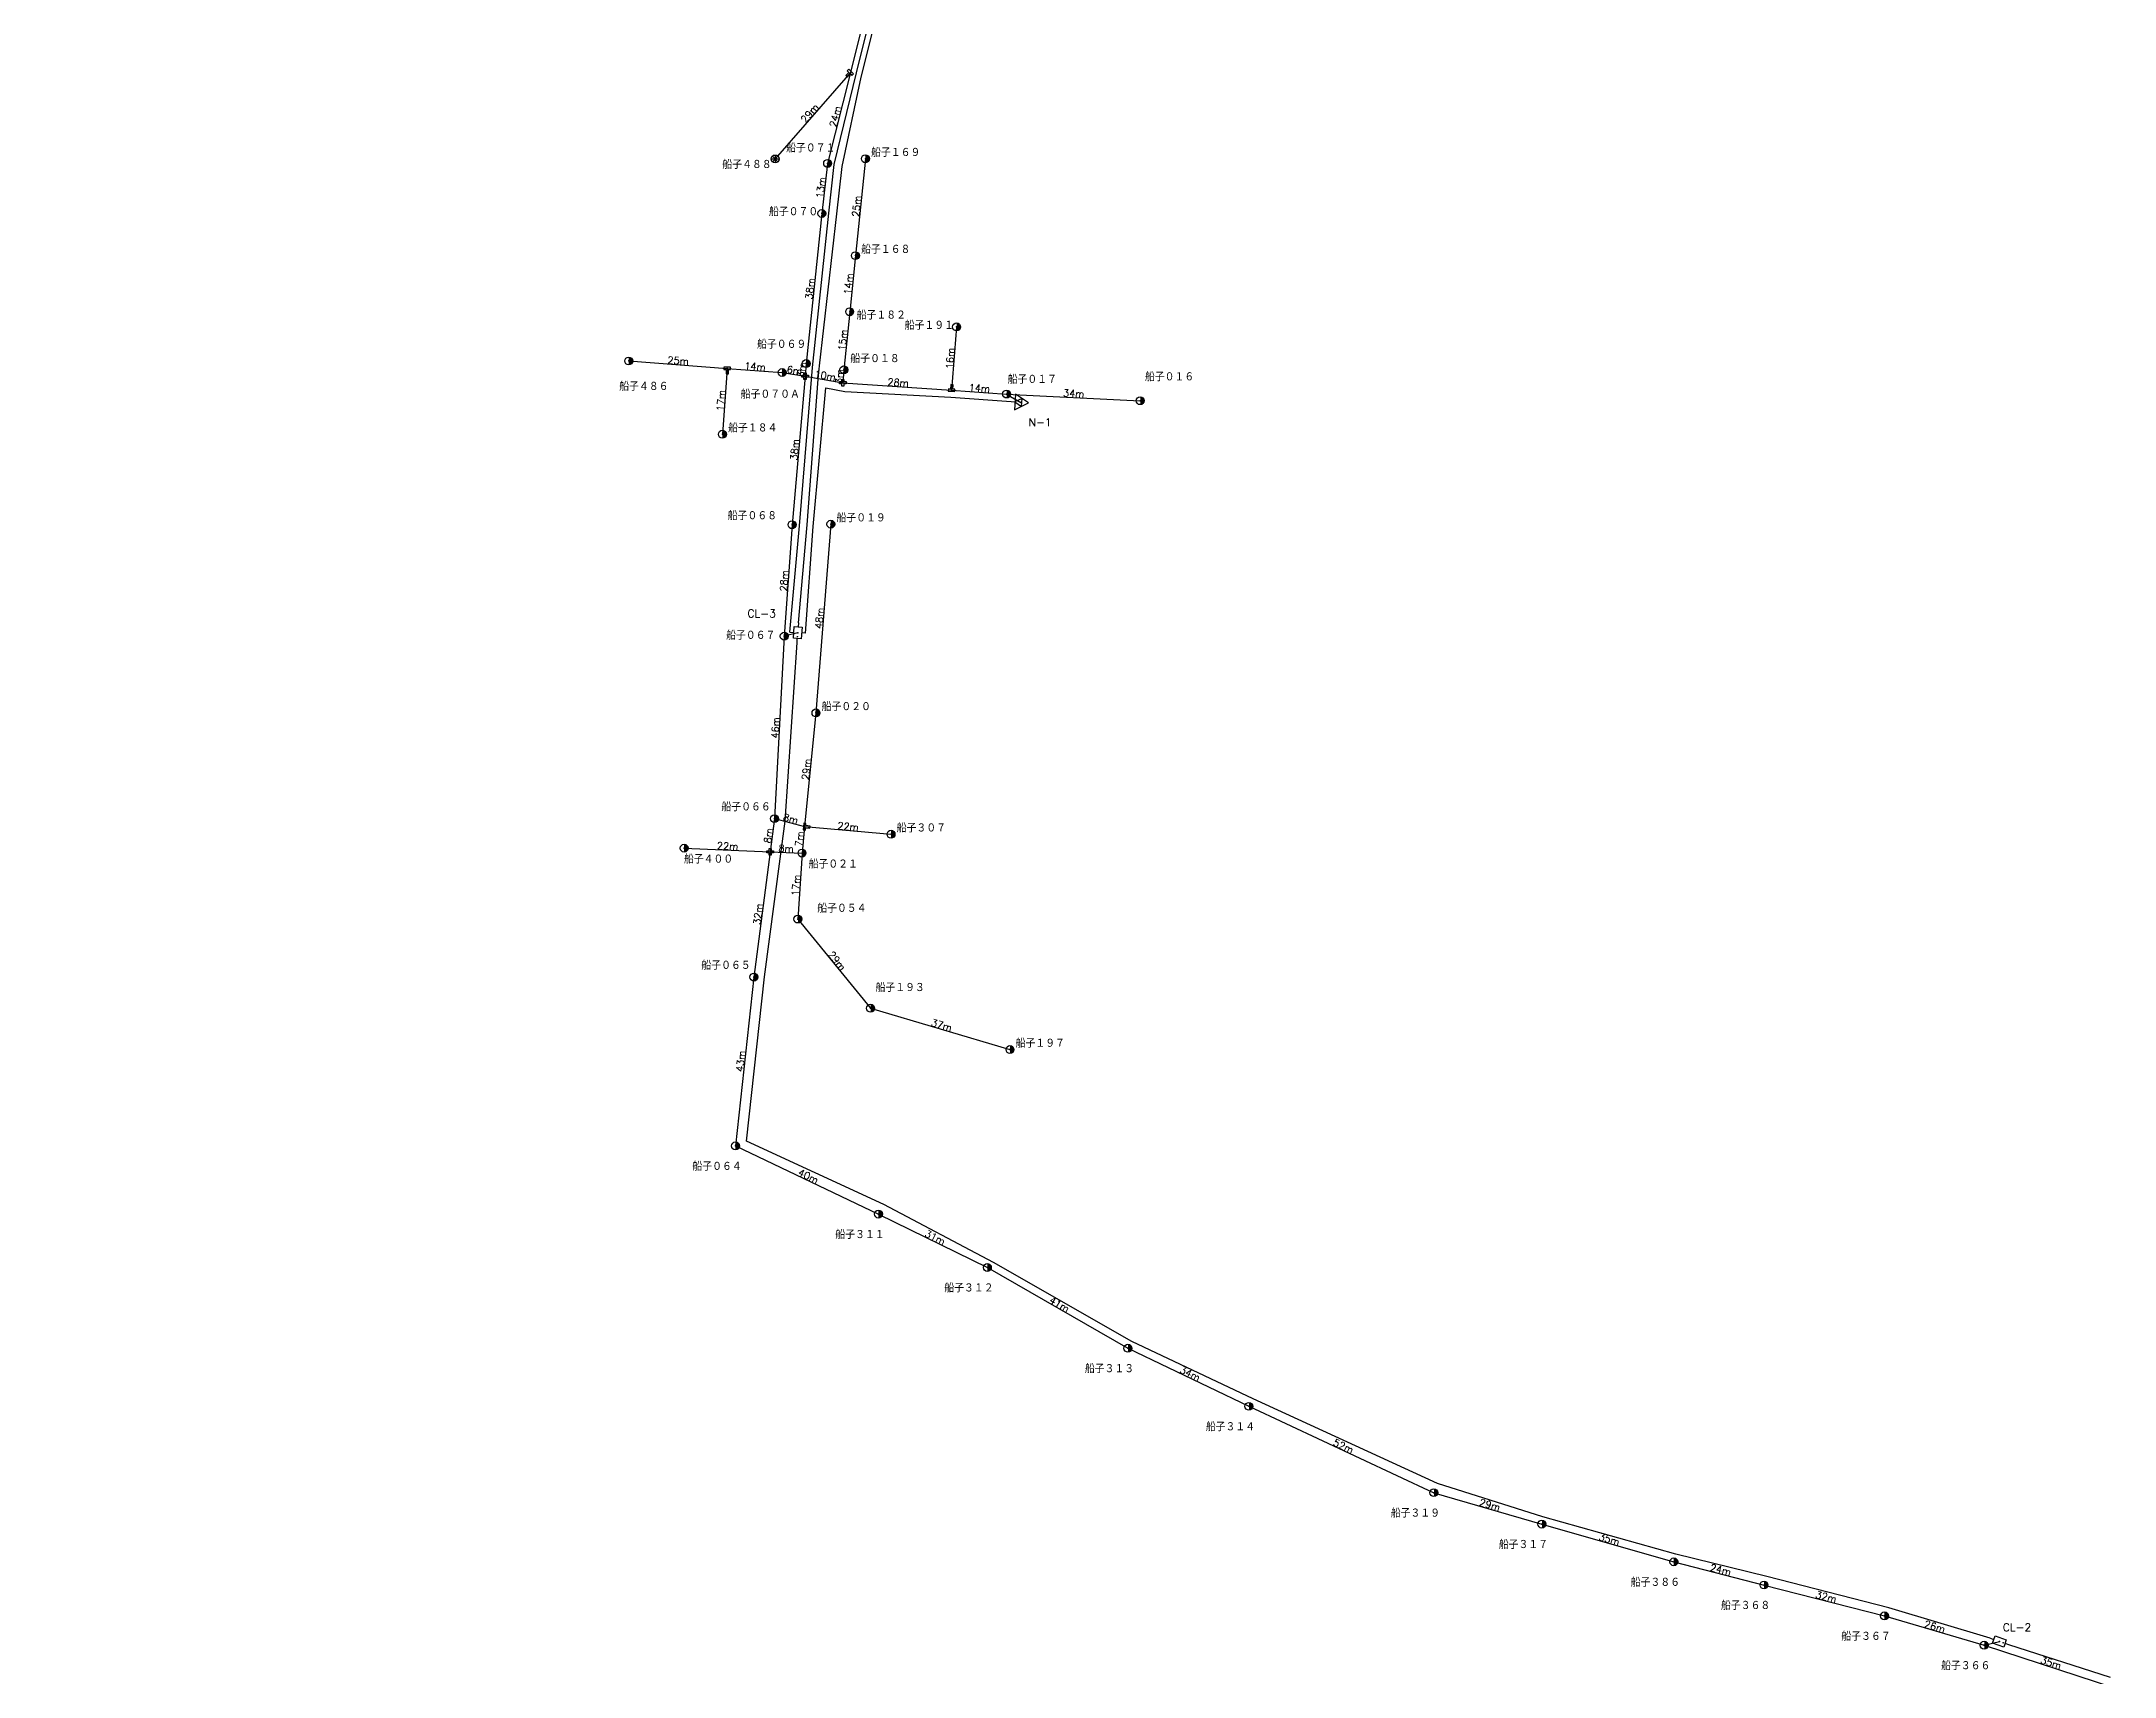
# Model space of a CAD drawing. Extents: x 11718 to 14316, y 5719 to 11395.
# Drawn here: x 12605 to 13131, y 7148 to 7563 of the extents above; entities that cross this region are included whole.
import ezdxf
from ezdxf.enums import TextEntityAlignment as Align

# ---------------------------------------------------------------- set-up
doc = ezdxf.new("R2010")
doc.units = 0
doc.header["$MEASUREMENT"] = 0
doc.header["$PDSIZE"] = 0.5
doc.layers.get('0').update_dxf_attribs({"linetype": 'CONTINUOUS'})
for name, color, linetype in [('DROP', 6, 'CONTINUOUS'), ('IN', 7, 'CONTINUOUS'), ('KAN', 3, 'CONTINUOUS'), ('KPLINK', 2, 'CONTINUOUS'), ('LP', 2, 'CONTINUOUS'), ('MESSEN', 9, 'CONTINUOUS'), ('POLE', 7, 'CONTINUOUS'), ('SPAN', 7, 'CONTINUOUS')]:
    doc.layers.add(name, color=color, linetype=linetype)
doc.styles.get("Standard").update_dxf_attribs({"font": 'txt', "bigfont": 'extfont'})

# ---------------------------------------------------------------- blocks, each defined once
blk = doc.blocks.new('T_CP')
at = {"color": 0, "linetype": 'BYBLOCK', "const_width": 1}
blk.add_lwpolyline([(0, -0.5, 1), (0, 0.5, -24.142235)], format="xyb", dxfattribs=at)
at = {"color": 0, "linetype": 'BYBLOCK'}
blk.add_circle((0, 0), 1, dxfattribs=at)
blk.add_point((0, 0), dxfattribs=at)
for tag, p, height in [('V1', (1.5, 3), 2), ('V2', (1.5, 0.5), 2), ('V3', (1.8, -0.4), 0.2), ('V4', (1.8, -0.73), 0.2), ('V5', (1.8, -1.1), 0.2), ('V6', (1.8, -1.43), 0.2), ('V7', (1.8, -1.77), 0.2), ('V8', (1.8, -2.1), 0.2)]:
    blk.add_attdef(tag, p, '', height=height, dxfattribs=at)
blk = doc.blocks.new('T_BUN')
at = {"color": 0, "linetype": 'BYBLOCK'}
blk.add_lwpolyline([(-0.84, 0.28), (-0.84, -0.28), (-0.28, -0.28), (-0.28, -1.4), (0.28, -1.4), (0.28, -0.28), (0.84, -0.28), (0.84, 0.28)], close=True, dxfattribs=at)
blk.add_point((0, 0), dxfattribs=at)
for tag, p, height in [('V1', (1.5, 3), 2), ('V2', (1.5, 0.5), 2), ('V3', (1.8, -0.4), 0.2), ('V4', (1.8, -0.73), 0.2), ('V5', (1.8, -1.1), 0.2), ('V6', (1.8, -1.43), 0.2), ('V7', (1.8, -1.77), 0.2), ('V8', (1.8, -2.1), 0.2)]:
    blk.add_attdef(tag, p, '', height=height, dxfattribs=at)
blk = doc.blocks.new('J_BUN')
at = {"color": 0, "linetype": 'BYBLOCK'}
blk.add_lwpolyline([(-0.84, -0.28), (-0.84, 0.28), (-0.28, 0.28), (-0.28, 0.84), (0.28, 0.84), (0.28, 0.28), (0.84, 0.28), (0.84, -0.28), (0.28, -0.28), (0.28, -0.84), (-0.28, -0.84), (-0.28, -0.28)], close=True, dxfattribs=at)
blk.add_point((0, 0), dxfattribs=at)
for tag, p, height in [('V1', (1.5, 3), 2), ('V2', (1.5, 0.5), 2), ('V3', (1.8, -0.4), 0.2), ('V4', (1.8, -0.73), 0.2), ('V5', (1.8, -1.1), 0.2), ('V6', (1.8, -1.43), 0.2), ('V7', (1.8, -1.77), 0.2), ('V8', (1.8, -2.1), 0.2)]:
    blk.add_attdef(tag, p, '', height=height, dxfattribs=at)
blk = doc.blocks.new('D_P')
at = {"layer": 'LP'}
for p, q in [((-1, 0), (1, 0)), ((-0.71, -0.71), (0.71, 0.71)), ((-0.71, 0.71), (0.71, -0.71)), ((0, 1), (0, -1))]:
    blk.add_line(p, q, dxfattribs=at)
blk.add_circle((0, 0), 1, dxfattribs=at)
for tag, p in [('V1', (2, 4.33)), ('V2', (2, 4)), ('V3', (2, 3.67)), ('V4', (2, 3.33)), ('V5', (2, 3)), ('V6', (2, 2.67)), ('V7', (2, 2.33)), ('V8', (2, 2))]:
    blk.add_attdef(tag, p, '', height=0.2)
blk = doc.blocks.new('CL_CL1')
at = {"color": 0, "linetype": 'BYBLOCK'}
for p, q in [((0, 0), (1, 0)), ((5, 0), (4, 0))]:
    blk.add_line(p, q, dxfattribs=at)
blk.add_lwpolyline([(1, -1), (1, 1), (4, 1), (4, -1)], close=True, dxfattribs=at)
blk.add_point((2.5, 0), dxfattribs=at)
at = {"layer": 'IN', "color": 0, "linetype": 'BYBLOCK', "const_width": 0.2}
blk.add_lwpolyline([(1.4, 0, 1), (1.6, 0, 1)], format="xyb", close=True, dxfattribs=at)
at = {"color": 0, "linetype": 'BYBLOCK'}
for tag, p, height in [('V1', (4.2, 5.6), 2), ('V3', (4.2, 1.1), 0.2), ('V4', (4.2, 0.8), 0.2), ('V5', (4.2, 0.5), 0.2), ('V6', (4.2, 0.2), 0.2), ('V2', (4.2, 3), 2), ('V7', (4.2, -0.3), 0.2), ('V8', (4.2, -0.6), 0.2)]:
    blk.add_attdef(tag, p, '', height=height, dxfattribs=at)
blk = doc.blocks.new('CL_CL2')
at = {"color": 0, "linetype": 'BYBLOCK'}
for p, q in [((0, 0), (1, 0)), ((2.5, 2), (2.5, 1)), ((5, 0), (4, 0)), ((2.5, -2), (2.5, -1))]:
    blk.add_line(p, q, dxfattribs=at)
blk.add_lwpolyline([(1, -1), (1, 1), (4, 1), (4, -1)], close=True, dxfattribs=at)
blk.add_point((2.5, 0), dxfattribs=at)
at = {"layer": 'IN', "color": 0, "linetype": 'BYBLOCK', "const_width": 0.2}
blk.add_lwpolyline([(1.4, 0, 1), (1.6, 0, 1)], format="xyb", close=True, dxfattribs=at)
at = {"color": 0, "linetype": 'BYBLOCK'}
for tag, p, height in [('V1', (4.2, 5.6), 2), ('V3', (4.2, 1.1), 0.2), ('V4', (4.2, 0.8), 0.2), ('V5', (4.2, 0.5), 0.2), ('V6', (4.2, 0.2), 0.2), ('V2', (4.2, 3), 2), ('V7', (4.2, -0.3), 0.2), ('V8', (4.2, -0.6), 0.2)]:
    blk.add_attdef(tag, p, '', height=height, dxfattribs=at)
blk = doc.blocks.new('NODE_NODE1')
at = {"color": 0, "linetype": 'BYBLOCK'}
blk.add_line((0, 0), (1, 0), dxfattribs=at)
blk.add_lwpolyline([(1, -2), (4.46, 0), (1, 2), (1, -2)], dxfattribs=at)
blk.add_lwpolyline([(2.73, 1), (1, 0), (2.73, -1)], close=True, dxfattribs=at)
blk.add_point((2.5, 0), dxfattribs=at)
for tag, p, height in [('V1', (4.8, 0.4), 2), ('V3', (4.8, -2.8), 0.2), ('V4', (4.8, -3.1), 0.2), ('V5', (4.8, -3.4), 0.2), ('V6', (4.8, -3.7), 0.2), ('V7', (4.8, -4), 0.2), ('V8', (4.8, -4.3), 0.2), ('V2', (4.8, -2.2), 2)]:
    blk.add_attdef(tag, p, '', height=height, dxfattribs=at)

msp = doc.modelspace()

# ---------------------------------------------------------------- linework, layer by layer
at = {"layer": 'DROP', "elevation": 2}
msp.add_lwpolyline([(12799.02, 7412.62), (12800.91, 7439.64), (12804.12, 7474.88), (12808.95, 7473.91), (12835.83, 7472.47), (12851.12, 7471.34)], dxfattribs=at)
at = {"layer": 'KAN', "elevation": 2}
for points in [[(12797.19, 7415.25), (12799.39, 7440.07), (12802.24, 7477.03), (12802.56, 7480.46), (12806.94, 7519), (12808.27, 7530.97), (12813.11, 7553.59), (12826.32, 7606.16), (12821.5, 7607.05), (12821.68, 7628.95), (12823.13, 7649.79), (12825.77, 7681.32), (12826.67, 7692.44), (12828.02, 7712.46), (12829.68, 7739.29), (12831.35, 7761.25), (12838.02, 7790.48), (12839.25, 7807.57), (12840.48, 7822.99), (12840.96, 7828.31), (12841.99, 7842.75), (12843.07, 7858.11)], [(12795.03, 7412.88), (12797.48, 7439.84), (12800.77, 7480.04), (12804.9, 7519.14), (12806.3, 7531.51), (12811.93, 7554.74), (12824.09, 7603.74), (12817.27, 7595.21), (12805.97, 7595.88), (12779.8, 7597.67), (12752.78, 7599.87), (12682.6, 7606.45), (12671.84, 7607.2), (12652.59, 7608.76), (12638.95, 7609.72), (12611.61, 7612.15), (12582.48, 7614.92)], [(13099.37, 7157.78), (13073.66, 7165.51), (13042.76, 7173.41), (13019.68, 7179.08), (12985.97, 7188.56), (12959.28, 7196.98), (12912.48, 7218.45), (12881.75, 7233.01), (12846.64, 7253.02), (12818.9, 7267.76), (12784.02, 7283.85), (12788.62, 7325.47), (12793.87, 7364.97), (12796.86, 7410.26)], [(13129.88, 7147.8), (13104.09, 7156.13)]]:
    msp.add_lwpolyline(points, dxfattribs=at)
at = {"layer": 'KPLINK'}
for p, q in [((12849.99, 7473.27), (12853.61, 7471.16, 2)), ((12797.02, 7412.75), (12793.61, 7411.87)), ((13097.86, 7155.99), (13101.73, 7156.95, 2))]:
    msp.add_line(p, q, dxfattribs=at)
at = {"layer": 'MESSEN'}
for p, q in [((12823.1, 7605.54), (12810.39, 7554.82)), ((12810.39, 7554.82), (12791.31, 7532.88)), ((12810.39, 7554.82), (12804.61, 7531.74)), ((12814.19, 7532.93), (12811.66, 7508.36)), ((12804.61, 7531.74), (12803.15, 7519.04)), ((12803.15, 7519.04), (12799.18, 7480.99)), ((12811.66, 7508.36), (12810.2, 7494.13)), ((12810.2, 7494.13), (12808.74, 7479.4)), ((12837.31, 7490.29), (12836.05, 7474.24)), ((12754.18, 7481.65), (12779.16, 7479.78)), ((12799.18, 7480.99), (12798.9, 7477.81)), ((12779.16, 7479.78), (12777.94, 7463.08)), ((12779.16, 7479.78), (12793.08, 7478.74)), ((12793.08, 7478.74), (12798.9, 7477.81)), ((12798.9, 7477.81), (12795.6, 7440.13)), ((12798.9, 7477.81), (12808.47, 7476.14)), ((12808.74, 7479.4), (12808.47, 7476.14)), ((12808.47, 7476.14), (12836.05, 7474.24)), ((12836.05, 7474.24), (12849.99, 7473.27)), ((12849.99, 7473.27), (12883.86, 7471.58)), ((12795.6, 7440.13), (12793.61, 7411.87)), ((12805.42, 7440.27), (12801.65, 7392.41)), ((12793.61, 7411.87), (12791.14, 7365.6)), ((12801.65, 7392.41), (12798.77, 7363.58)), ((12791.14, 7365.6), (12790.05, 7357.2)), ((12791.14, 7365.6), (12798.77, 7363.58)), ((12798.77, 7363.58), (12798.12, 7356.87)), ((12798.77, 7363.58), (12820.69, 7361.64)), ((12768.23, 7358.11), (12790.05, 7357.2)), ((12790.05, 7357.2), (12785.91, 7325.42)), ((12790.05, 7357.2), (12798.12, 7356.87)), ((12798.12, 7356.87), (12797.06, 7340.14)), ((12797.06, 7340.14), (12815.5, 7317.52)), ((12785.91, 7325.42), (12781.25, 7282.61)), ((12815.5, 7317.52), (12850.85, 7307.05)), ((12781.25, 7282.61), (12817.5, 7265.32)), ((12817.5, 7265.32), (12845.12, 7251.78)), ((12845.12, 7251.78), (12880.75, 7231.31)), ((12880.75, 7231.31), (12911.42, 7216.58)), ((12911.42, 7216.58), (12958.32, 7194.68)), ((12958.32, 7194.68), (12985.71, 7186.72)), ((12985.71, 7186.72), (13019.17, 7177.14)), ((13019.17, 7177.14), (13042.04, 7171.27)), ((13042.04, 7171.27), (13072.58, 7163.44)), ((13072.58, 7163.44), (13097.86, 7155.99)), ((13097.86, 7155.99), (13130.91, 7145.24))]:
    msp.add_line(p, q, dxfattribs=at)

# ---------------------------------------------------------------- block references
at = {"layer": 'DROP'}
ref = msp.add_blockref('NODE_NODE1', (12851.12, 7471.34, 2), dxfattribs=dict(at, rotation=355.7869969877821))
ref.add_attrib('V1', 'N-1', (12855.57, 7465.09, 2), dxfattribs={"layer": '0', "height": 2})
at = {"layer": 'KAN'}
ref = msp.add_blockref('CL_CL2', (12796.86, 7410.26, 2), dxfattribs=dict(at, rotation=86.22908142312203))
ref.add_attrib('V1', 'CL-3', (12784.28, 7416.63, 2), dxfattribs={"layer": '0', "height": 2})
ref = msp.add_blockref('CL_CL1', (13104.09, 7156.13, 2), dxfattribs=dict(at, rotation=160.8011076904251))
ref.add_attrib('V1', 'CL-2', (13102.57, 7159.54, 2), dxfattribs={"layer": '0', "height": 2})
at = {"layer": 'POLE'}
for p, rotation in [((12810.39, 7554.82), 315.3208770431278), ((12836.05, 7474.24), 176.6001888782879), ((12798.77, 7363.58), 84.70032936974113)]:
    msp.add_blockref('T_BUN', p, dxfattribs=dict(at, rotation=rotation))
ref = msp.add_blockref('D_P', (12791.31, 7532.88), dxfattribs=at)
ref.add_attrib('V1', '船子４８８', (12777.92, 7530.39), dxfattribs={"layer": '0', "height": 2})
ref = msp.add_blockref('T_CP', (12804.61, 7531.74), dxfattribs=at)
ref.add_attrib('V1', '船子０７１', (12794.09, 7534.57), dxfattribs={"layer": '0', "height": 2})
ref = msp.add_blockref('T_CP', (12814.19, 7532.93), dxfattribs=at)
ref.add_attrib('V1', '船子１６９', (12815.63, 7533.44), dxfattribs={"layer": '0', "height": 2})
ref = msp.add_blockref('T_CP', (12803.15, 7519.04), dxfattribs=at)
ref.add_attrib('V1', '船子０７０', (12789.72, 7518.41), dxfattribs={"layer": '0', "height": 2})
ref = msp.add_blockref('T_CP', (12811.66, 7508.36), dxfattribs=at)
ref.add_attrib('V1', '船子１６８', (12813.1, 7508.87), dxfattribs={"layer": '0', "height": 2})
ref = msp.add_blockref('T_CP', (12810.2, 7494.13), dxfattribs=at)
ref.add_attrib('V1', '船子１８２', (12811.98, 7492.19), dxfattribs={"layer": '0', "height": 2})
ref = msp.add_blockref('T_CP', (12837.31, 7490.29), dxfattribs=at)
ref.add_attrib('V1', '船子１９１', (12824.16, 7489.61), dxfattribs={"layer": '0', "height": 2})
ref = msp.add_blockref('T_CP', (12799.18, 7480.99), dxfattribs=at)
ref.add_attrib('V1', '船子０６９', (12786.71, 7484.79), dxfattribs={"layer": '0', "height": 2})
ref = msp.add_blockref('T_CP', (12754.18, 7481.65), dxfattribs=at)
ref.add_attrib('V1', '船子４８６', (12751.77, 7474.12), dxfattribs={"layer": '0', "height": 2})
for name, p in [('T_BUN', (12779.16, 7479.78)), ('J_BUN', (12798.9, 7477.81)), ('J_BUN', (12808.47, 7476.14)), ('J_BUN', (12790.05, 7357.2))]:
    msp.add_blockref(name, p, dxfattribs=at)
ref = msp.add_blockref('T_CP', (12808.74, 7479.4), dxfattribs=at)
ref.add_attrib('V1', '船子０１８', (12810.38, 7481.17), dxfattribs={"layer": '0', "height": 2})
ref = msp.add_blockref('T_CP', (12793.08, 7478.74), dxfattribs=at)
ref.add_attrib('V1', '船子０７０Ａ', (12782.57, 7472.14), dxfattribs={"layer": '0', "height": 2})
ref = msp.add_blockref('T_CP', (12849.99, 7473.27), dxfattribs=at)
ref.add_attrib('V1', '船子０１７', (12850.26, 7475.9), dxfattribs={"layer": '0', "height": 2})
ref = msp.add_blockref('T_CP', (12883.86, 7471.58), dxfattribs=at)
ref.add_attrib('V1', '船子０１６', (12885.06, 7476.55), dxfattribs={"layer": '0', "height": 2})
ref = msp.add_blockref('T_CP', (12777.94, 7463.08), dxfattribs=at)
ref.add_attrib('V1', '船子１８４', (12779.38, 7463.59), dxfattribs={"layer": '0', "height": 2})
ref = msp.add_blockref('T_CP', (12795.6, 7440.13), dxfattribs=at)
ref.add_attrib('V1', '船子０６８', (12779.29, 7441.33), dxfattribs={"layer": '0', "height": 2})
ref = msp.add_blockref('T_CP', (12805.42, 7440.27), dxfattribs=at)
ref.add_attrib('V1', '船子０１９', (12806.86, 7440.78), dxfattribs={"layer": '0', "height": 2})
ref = msp.add_blockref('T_CP', (12793.61, 7411.87), dxfattribs=at)
ref.add_attrib('V1', '船子０６７', (12778.87, 7411), dxfattribs={"layer": '0', "height": 2})
ref = msp.add_blockref('T_CP', (12801.65, 7392.41), dxfattribs=at)
ref.add_attrib('V1', '船子０２０', (12803.09, 7392.92), dxfattribs={"layer": '0', "height": 2})
ref = msp.add_blockref('T_CP', (12791.14, 7365.6), dxfattribs=at)
ref.add_attrib('V1', '船子０６６', (12777.69, 7367.5), dxfattribs={"layer": '0', "height": 2})
ref = msp.add_blockref('T_CP', (12820.69, 7361.64), dxfattribs=at)
ref.add_attrib('V1', '船子３０７', (12822.13, 7362.15), dxfattribs={"layer": '0', "height": 2})
ref = msp.add_blockref('T_CP', (12768.23, 7358.11), dxfattribs=at)
ref.add_attrib('V1', '船子４００', (12768.17, 7354.25), dxfattribs={"layer": '0', "height": 2})
ref = msp.add_blockref('T_CP', (12798.12, 7356.87), dxfattribs=at)
ref.add_attrib('V1', '船子０２１', (12799.78, 7352.99), dxfattribs={"layer": '0', "height": 2})
ref = msp.add_blockref('T_CP', (12797.06, 7340.14), dxfattribs=at)
ref.add_attrib('V1', '船子０５４', (12801.98, 7341.78), dxfattribs={"layer": '0', "height": 2})
ref = msp.add_blockref('T_CP', (12785.91, 7325.42), dxfattribs=at)
ref.add_attrib('V1', '船子０６５', (12772.61, 7327.32), dxfattribs={"layer": '0', "height": 2})
ref = msp.add_blockref('T_CP', (12815.5, 7317.52), dxfattribs=at)
ref.add_attrib('V1', '船子１９３', (12816.76, 7321.69), dxfattribs={"layer": '0', "height": 2})
ref = msp.add_blockref('T_CP', (12850.85, 7307.05), dxfattribs=at)
ref.add_attrib('V1', '船子１９７', (12852.29, 7307.56), dxfattribs={"layer": '0', "height": 2})
ref = msp.add_blockref('T_CP', (12781.25, 7282.61), dxfattribs=at)
ref.add_attrib('V1', '船子０６４', (12770.33, 7276.34), dxfattribs={"layer": '0', "height": 2})
ref = msp.add_blockref('T_CP', (12817.5, 7265.32), dxfattribs=at)
ref.add_attrib('V1', '船子３１１', (12806.58, 7259.05), dxfattribs={"layer": '0', "height": 2})
ref = msp.add_blockref('T_CP', (12845.12, 7251.78), dxfattribs=at)
ref.add_attrib('V1', '船子３１２', (12834.2, 7245.51), dxfattribs={"layer": '0', "height": 2})
ref = msp.add_blockref('T_CP', (12880.75, 7231.31), dxfattribs=at)
ref.add_attrib('V1', '船子３１３', (12869.83, 7225.04), dxfattribs={"layer": '0', "height": 2})
ref = msp.add_blockref('T_CP', (12911.42, 7216.58), dxfattribs=at)
ref.add_attrib('V1', '船子３１４', (12900.5, 7210.31), dxfattribs={"layer": '0', "height": 2})
ref = msp.add_blockref('T_CP', (12958.32, 7194.68), dxfattribs=at)
ref.add_attrib('V1', '船子３１９', (12947.4, 7188.41), dxfattribs={"layer": '0', "height": 2})
ref = msp.add_blockref('T_CP', (12985.71, 7186.72), dxfattribs=at)
ref.add_attrib('V1', '船子３１７', (12974.79, 7180.45), dxfattribs={"layer": '0', "height": 2})
ref = msp.add_blockref('T_CP', (13019.17, 7177.14), dxfattribs=at)
ref.add_attrib('V1', '船子３８６', (13008.25, 7170.87), dxfattribs={"layer": '0', "height": 2})
ref = msp.add_blockref('T_CP', (13042.04, 7171.27), dxfattribs=at)
ref.add_attrib('V1', '船子３６８', (13031.12, 7165), dxfattribs={"layer": '0', "height": 2})
ref = msp.add_blockref('T_CP', (13072.58, 7163.44), dxfattribs=at)
ref.add_attrib('V1', '船子３６７', (13061.66, 7157.17), dxfattribs={"layer": '0', "height": 2})
ref = msp.add_blockref('T_CP', (13097.86, 7155.99), dxfattribs=at)
ref.add_attrib('V1', '船子３６６', (13086.94, 7149.72), dxfattribs={"layer": '0', "height": 2})

# ---------------------------------------------------------------- texts
at = {"layer": 'SPAN'}
for s, rotation, p in [('29m', 49, (12800.07, 7544.48)), ('24m', 76, (12806.56, 7543.63)), ('13m', 83, (12802.9, 7525.61)), ('25m', 84, (12811.95, 7520.9)), ('38m', 84, (12800.16, 7499.99)), ('14m', 84, (12809.92, 7501.19)), ('15m', 84, (12808.49, 7486.96)), ('25m', 356, (12766.72, 7481.72)), ('14m', 356, (12786.21, 7480.25)), ('6m', 351, (12796.19, 7479.25)), ('3m', 85, (12798.04, 7479.39)), ('16m', 86, (12835.68, 7482.29)), ('10m', 350, (12804, 7477.94)), ('3m', 85, (12807.6, 7477.72)), ('28m', 356, (12822.5, 7476.18)), ('14m', 356, (12843.1, 7474.75)), ('17m', 86, (12777.56, 7471.63)), ('34m', 357, (12867.02, 7473.42)), ('38m', 85, (12796.26, 7459.15)), ('28m', 86, (12793.59, 7425.9)), ('48m', 85, (12802.54, 7416.41)), ('46m', 87, (12791.37, 7388.62)), ('29m', 84, (12799.22, 7378.11)), ('8m', 345, (12795.26, 7365.54)), ('22m', 355, (12809.82, 7363.61)), ('22m', 358, (12779.26, 7358.65)), ('8m', 83, (12789.57, 7361.3)), ('8m', 358, (12794.08, 7358.03)), ('7m', 84, (12797.46, 7360.45)), ('17m', 86, (12796.6, 7348.69)), ('32m', 83, (12786.98, 7341.41)), ('29m', 309, (12806.99, 7329.54)), ('37m', 344, (12833.52, 7313.22)), ('43m', 84, (12782.58, 7304.09)), ('40m', 334, (12799.73, 7274.9)), ('31m', 334, (12831.86, 7259.39)), ('41m', 330, (12863.39, 7242.43)), ('34m', 334, (12896.51, 7224.85)), ('52m', 335, (12935.4, 7206.48)), ('29m', 344, (12972.53, 7191.59)), ('35m', 344, (13002.81, 7182.86)), ('24m', 346, (13031.04, 7175.13)), ('32m', 346, (13057.79, 7168.27)), ('26m', 344, (13085.33, 7160.72)), ('35m', 342, (13114.81, 7151.52))]:
    msp.add_text(s, height=1.8, rotation=rotation, dxfattribs=at).set_placement(p, align=Align.MIDDLE_CENTER)

doc.saveas('drawing.dxf')
